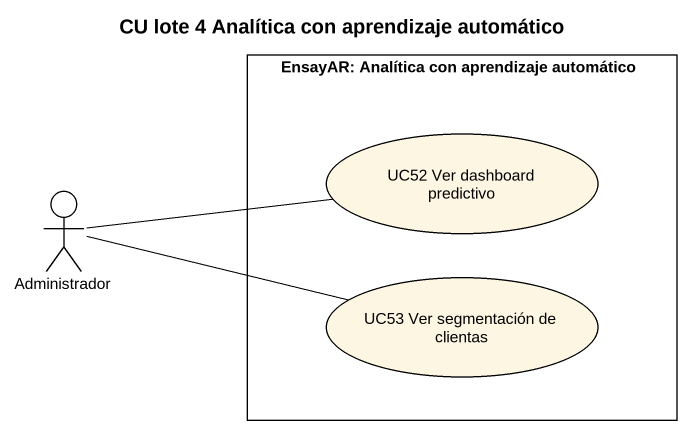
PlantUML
@startuml
title CU lote 4 Analítica con aprendizaje automático
rectangle "EnsayAR: Analítica con aprendizaje automático" as EnsayAR_Analítica_con {
  usecase "UC52 Ver dashboard predictivo" as UC52_Ver_dashboard
  usecase "UC53 Ver segmentación de clientas" as UC53_Ver_segmentación_de
}
actor Administrador
Administrador -right- UC52_Ver_dashboard
Administrador -right- UC53_Ver_segmentación_de
@enduml
